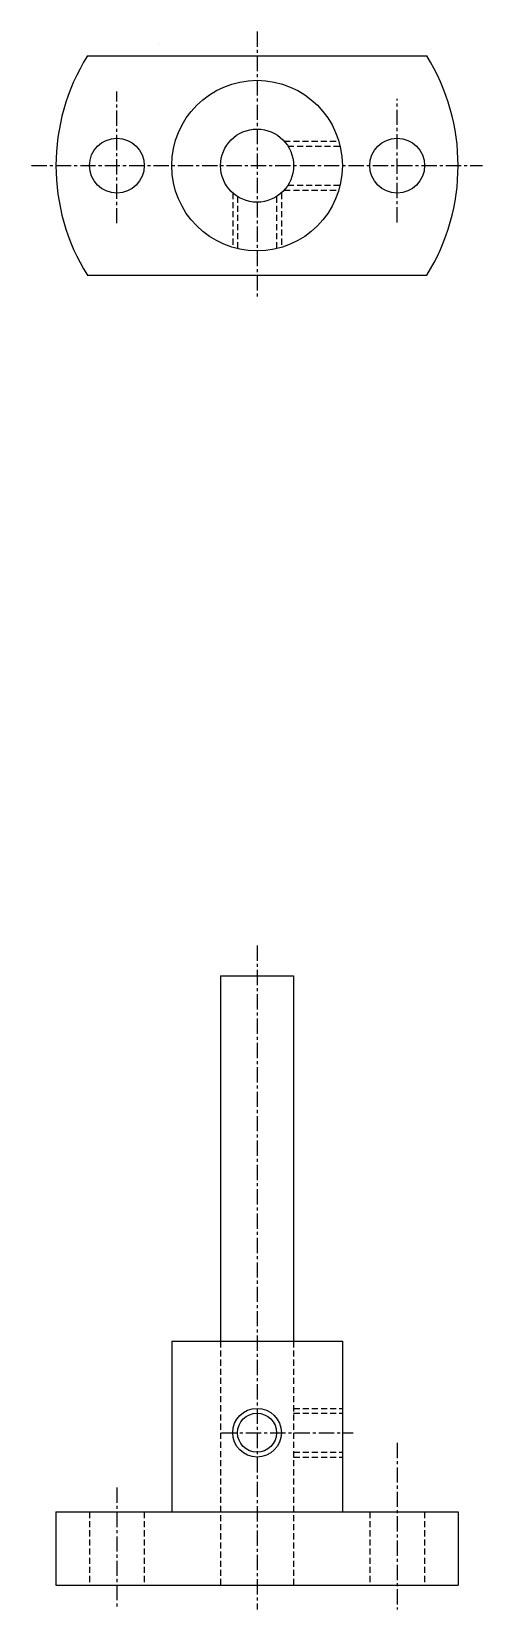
# Model space of a CAD drawing. Extents: x 10 to 155, y 10 to 158.
# Drawn here: x 118.4 to 155.4, y 28.7 to 158.2 of the extents above; entities outside this region: 2.
import ezdxf

# ---------------------------------------------------------------- set-up
doc = ezdxf.new("R2010")
doc.units = 0
doc.linetypes.add('CENTER', pattern=[2, 1.25, -0.25, 0.25, -0.25])
doc.linetypes.add('DASHED', pattern=[0.75, 0.5, -0.25])
doc.layers.get('0').update_dxf_attribs({"linetype": 'CONTINUOUS'})
doc.layers.add('CENTER', color=1, linetype='CENTER')

msp = doc.modelspace()

# ---------------------------------------------------------------- linework, layer by layer
for p, q in [((128.78, 157.19), (128.78, 157.19)), ((136.86, 157.19), (136.86, 157.19))]:
    msp.add_line(p, q)
at = {"color": 7, "linetype": 'CONTINUOUS'}
for p, q in [((122.93, 156.19), (150.78, 156.19)), ((122.93, 138.19), (150.78, 138.19)), ((133.86, 80.73), (133.86, 50.73)), ((133.86, 80.73), (139.86, 80.73)), ((139.86, 80.73), (139.86, 50.73)), ((129.86, 50.73), (129.86, 36.73)), ((129.86, 50.73), (143.86, 50.73)), ((143.86, 50.73), (143.86, 36.73)), ((120.36, 36.73), (153.36, 36.73)), ((120.36, 36.73), (120.36, 30.73)), ((153.36, 36.73), (153.36, 30.73)), ((120.36, 30.73), (153.36, 30.73))]:
    msp.add_line(p, q, dxfattribs=at)
at = {"color": 3, "linetype": 'DASHED'}
for p, q in [((139.09, 149.19), (143.56, 149.19)), ((139.39, 148.79), (143.67, 148.79)), ((139.09, 145.19), (143.56, 145.19)), ((139.39, 145.59), (143.67, 145.59)), ((134.86, 144.95), (134.86, 140.48)), ((135.26, 144.65), (135.26, 140.38)), ((138.46, 144.65), (138.46, 140.38)), ((138.86, 144.95), (138.86, 140.48)), ((133.86, 50.73), (133.86, 30.73)), ((139.86, 50.73), (139.86, 30.73)), ((139.86, 45.23), (143.86, 45.23)), ((139.86, 44.83), (143.86, 44.83)), ((139.86, 41.63), (143.86, 41.63)), ((139.86, 41.23), (143.86, 41.23)), ((123.11, 36.73), (123.11, 30.73)), ((127.61, 36.73), (127.61, 30.73)), ((146.11, 36.73), (146.11, 30.73)), ((150.61, 36.73), (150.61, 30.73))]:
    msp.add_line(p, q, dxfattribs=at)
at = {"color": 7, "linetype": 'CONTINUOUS'}
for centre, radius in [((136.86, 147.19), 7), ((136.86, 147.19), 3), ((125.36, 147.19), 2.25), ((148.36, 147.19), 2.25)]:
    msp.add_circle(centre, radius, dxfattribs=at)
at = {"color": 3}
msp.add_circle((136.86, 43.23), 2, dxfattribs=at)
msp.add_circle((136.86, 43.23), 1.6)
at = {"color": 7, "linetype": 'CONTINUOUS'}
for centre, start, end in [((137.36, 147.19), 148.0343, 211.9657), ((136.36, 147.19), 328.0343, 31.9657)]:
    msp.add_arc(centre, 17, start, end, dxfattribs=at)
at = {"layer": 'CENTER', "color": 1, "linetype": 'CENTER'}
for p, q in [((136.86, 158.19), (136.86, 136.19)), ((125.36, 142.46), (125.36, 153.27)), ((148.36, 142.53), (148.36, 152.66)), ((118.36, 147.19), (155.36, 147.19)), ((136.86, 83.21), (136.86, 28.73)), ((133.94, 43.23), (144.76, 43.23)), ((148.36, 42.39), (148.36, 28.73)), ((125.36, 38.73), (125.36, 28.73))]:
    msp.add_line(p, q, dxfattribs=at)

# ---------------------------------------------------------------- texts
at = {"color": 7, "linetype": 'CONTINUOUS'}
for s, p in [('MFSTN6-50', (10, 25)), ('MFSTN06', (10, 10))]:
    msp.add_text(s, height=4, dxfattribs=at).set_placement(p)

doc.saveas('drawing.dxf')
